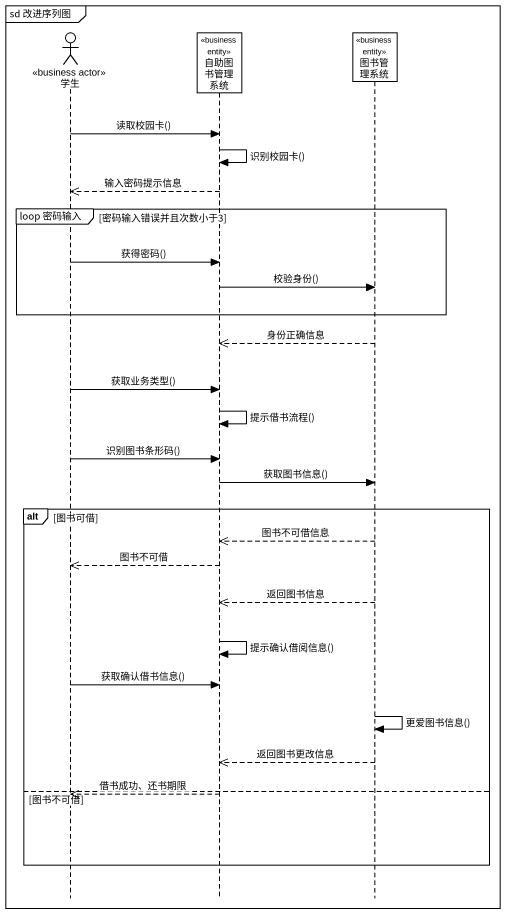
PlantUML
@startuml
mainframe sd 改进序列图
hide footbox
actor 学生 <<business actor>>
participant 自助图书管理系统 <<business entity>>
participant 图书管理系统 <<business entity>>

学生 -> 自助图书管理系统 : 读取校园卡()
自助图书管理系统 -> 自助图书管理系统 : 识别校园卡()
自助图书管理系统 -->> 学生 : 输入密码提示信息
group loop 密码输入 [密码输入错误并且次数小于3]
  学生 -> 自助图书管理系统 : 获得密码()
  自助图书管理系统 -> 图书管理系统 : 校验身份()
end
图书管理系统 -->> 自助图书管理系统 : 身份正确信息
学生 -> 自助图书管理系统 : 获取业务类型()
自助图书管理系统 -> 自助图书管理系统 : 提示借书流程()
学生 -> 自助图书管理系统 : 识别图书条形码()
自助图书管理系统 -> 图书管理系统 : 获取图书信息()
alt 图书可借
  图书管理系统 -->> 自助图书管理系统 : 图书不可借信息
  自助图书管理系统 -->> 学生 : 图书不可借
  图书管理系统 -->> 自助图书管理系统 : 返回图书信息
  自助图书管理系统 -> 自助图书管理系统 : 提示确认借阅信息()
  学生 -> 自助图书管理系统 : 获取确认借书信息()
  图书管理系统 -> 图书管理系统 : 更爱图书信息()
  图书管理系统 -->> 自助图书管理系统 : 返回图书更改信息
else 图书不可借
  自助图书管理系统 -->> 学生 : 借书成功、还书期限
end
@enduml
